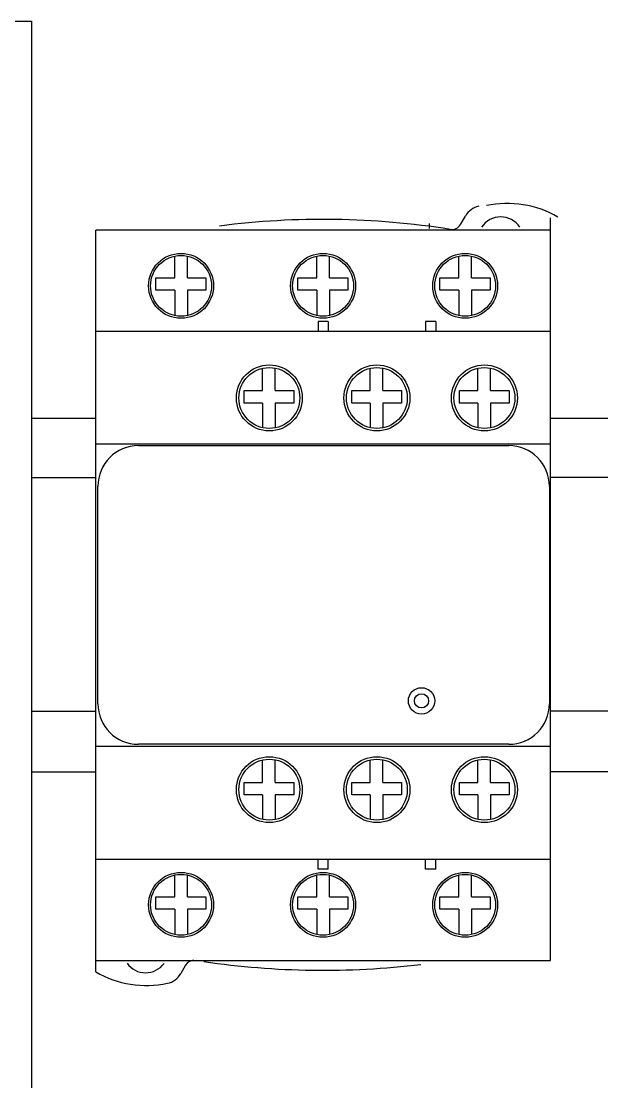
# Model space of a CAD drawing. Header units: millimetres. Extents: x -72 to 2978, y -1067 to 2817.
# Drawn here: x 256.4 to 313.6, y -650.6 to -546.1 of the extents above; entities that cross this region are included whole.
import ezdxf

# ---------------------------------------------------------------- set-up
doc = ezdxf.new("R2010")
doc.units = ezdxf.units.MM
doc.layers.add('00_COMPONENTS_1', color=7, linetype='Continuous')
doc.layers.add('03_AXES_1', color=7, linetype='Continuous')

msp = doc.modelspace()

# ---------------------------------------------------------------- linework, layer by layer
for p, q in [((234.9, -546.1), (257.4, -546.1)), ((257.4, -546.1), (257.4, -659.2)), ((257.4, -580.05), (257.4, -586.05))]:
    msp.add_line(p, q)
at = {"color": 6}
for p, q in [((257.4, -585.22), (263.74, -585.22)), ((308.54, -585.22), (308.54, -585.22)), ((308.54, -585.22), (314.88, -585.22)), ((257.4, -591.08), (263.74, -591.08)), ((314.88, -591.08), (308.54, -591.08)), ((257.4, -614.08), (263.74, -614.08)), ((314.88, -614.08), (308.54, -614.08)), ((257.4, -620.08), (263.74, -620.08)), ((314.88, -620.08), (308.54, -620.08))]:
    msp.add_line(p, q, dxfattribs=at)
at = {"layer": '00_COMPONENTS_1', "color": 7, "linetype": 'Continuous'}
for p, q in [((299.68, -566.13), (300.16, -565.3)), ((308.54, -638.68), (308.54, -565.47)), ((263.74, -639.79), (263.74, -566.68)), ((308.54, -566.68), (263.74, -566.68)), ((271.53, -571.38), (271.53, -569.24)), ((272.76, -571.38), (272.76, -569.25)), ((285.53, -571.38), (285.53, -569.24)), ((286.76, -571.38), (286.76, -569.25)), ((299.53, -571.38), (299.53, -569.24)), ((300.76, -571.38), (300.76, -569.25)), ((269.66, -572.61), (269.66, -571.38)), ((269.66, -571.38), (271.53, -571.38)), ((272.76, -571.38), (274.59, -571.38)), ((274.59, -571.38), (274.59, -572.61)), ((283.66, -572.61), (283.66, -571.38)), ((283.66, -571.38), (285.53, -571.38)), ((286.76, -571.38), (288.59, -571.38)), ((288.59, -571.38), (288.59, -572.61)), ((297.66, -572.61), (297.66, -571.38)), ((297.66, -571.38), (299.53, -571.38)), ((300.76, -571.38), (302.59, -571.38)), ((302.59, -571.38), (302.59, -572.61)), ((271.53, -572.61), (269.66, -572.61)), ((271.53, -572.61), (271.53, -575.12)), ((272.76, -572.61), (272.76, -575.12)), ((274.59, -572.61), (272.76, -572.61)), ((285.53, -572.61), (283.66, -572.61)), ((285.53, -572.61), (285.53, -575.12)), ((286.76, -572.61), (286.76, -575.12)), ((288.59, -572.61), (286.76, -572.61)), ((299.53, -572.61), (297.66, -572.61)), ((299.53, -572.61), (299.53, -575.12)), ((300.76, -572.61), (300.76, -575.12)), ((302.59, -572.61), (300.76, -572.61)), ((285.64, -575.68), (285.64, -576.68)), ((286.64, -575.68), (285.64, -575.68)), ((286.64, -575.68), (286.64, -576.68)), ((296.24, -575.68), (296.24, -576.68)), ((297.24, -575.68), (296.24, -575.68)), ((297.24, -575.68), (297.24, -576.68)), ((308.54, -576.68), (263.74, -576.68)), ((280.18, -582.51), (280.18, -580.3)), ((281.43, -582.51), (281.43, -580.29)), ((290.78, -582.51), (290.78, -580.3)), ((292.03, -582.51), (292.03, -580.29)), ((301.38, -582.51), (301.38, -580.3)), ((302.63, -582.51), (302.63, -580.29)), ((278.37, -583.75), (278.37, -582.51)), ((278.37, -582.51), (280.18, -582.51)), ((281.43, -582.51), (283.27, -582.51)), ((283.27, -582.51), (283.27, -583.75)), ((288.97, -583.75), (288.97, -582.51)), ((288.97, -582.51), (290.78, -582.51)), ((292.03, -582.51), (293.87, -582.51)), ((293.87, -582.51), (293.87, -583.75)), ((299.57, -583.75), (299.57, -582.51)), ((299.57, -582.51), (301.38, -582.51)), ((302.63, -582.51), (304.47, -582.51)), ((304.47, -582.51), (304.47, -583.75)), ((280.18, -583.75), (278.37, -583.75)), ((280.18, -583.75), (280.18, -586.16)), ((281.43, -583.75), (281.43, -586.17)), ((283.27, -583.75), (281.43, -583.75)), ((290.78, -583.75), (288.97, -583.75)), ((290.78, -583.75), (290.78, -586.16)), ((292.03, -583.75), (292.03, -586.17)), ((293.87, -583.75), (292.03, -583.75)), ((301.38, -583.75), (299.57, -583.75)), ((301.38, -583.75), (301.38, -586.16)), ((302.63, -583.75), (302.63, -586.17)), ((304.47, -583.75), (302.63, -583.75)), ((308.54, -587.78), (263.74, -587.78)), ((267.94, -587.93), (304.44, -587.93)), ((263.94, -613.36), (263.94, -591.93)), ((308.44, -591.93), (308.44, -613.36)), ((308.54, -617.58), (263.74, -617.58)), ((304.44, -617.36), (267.94, -617.36)), ((280.18, -621.11), (280.18, -618.9)), ((281.43, -621.11), (281.43, -618.89)), ((290.78, -621.11), (290.78, -618.9)), ((292.03, -621.11), (292.03, -618.89)), ((301.38, -621.11), (301.38, -618.9)), ((302.63, -621.11), (302.63, -618.89)), ((278.37, -621.11), (280.18, -621.11)), ((278.37, -622.35), (278.37, -621.11)), ((281.43, -621.11), (283.27, -621.11)), ((283.27, -621.11), (283.27, -622.35)), ((288.97, -621.11), (290.78, -621.11)), ((288.97, -622.35), (288.97, -621.11)), ((292.03, -621.11), (293.87, -621.11)), ((293.87, -621.11), (293.87, -622.35)), ((299.57, -621.11), (301.38, -621.11)), ((299.57, -622.35), (299.57, -621.11)), ((302.63, -621.11), (304.47, -621.11)), ((304.47, -621.11), (304.47, -622.35)), ((280.18, -622.35), (278.37, -622.35)), ((280.18, -622.35), (280.18, -624.76)), ((283.27, -622.35), (281.43, -622.35)), ((281.43, -622.35), (281.43, -624.77)), ((290.78, -622.35), (288.97, -622.35)), ((290.78, -622.35), (290.78, -624.76)), ((293.87, -622.35), (292.03, -622.35)), ((292.03, -622.35), (292.03, -624.77)), ((301.38, -622.35), (299.57, -622.35)), ((301.38, -622.35), (301.38, -624.76)), ((304.47, -622.35), (302.63, -622.35)), ((302.63, -622.35), (302.63, -624.77)), ((263.74, -628.68), (308.54, -628.68)), ((285.64, -629.68), (285.64, -628.68)), ((286.64, -629.68), (286.64, -628.68)), ((296.24, -629.68), (296.24, -628.68)), ((297.24, -629.68), (297.24, -628.68)), ((271.53, -632.38), (271.53, -630.24)), ((272.76, -632.38), (272.76, -630.25)), ((285.53, -632.38), (285.53, -630.24)), ((286.64, -629.68), (285.64, -629.68)), ((286.76, -632.38), (286.76, -630.25)), ((297.24, -629.68), (296.24, -629.68)), ((299.53, -632.38), (299.53, -630.24)), ((300.76, -632.38), (300.76, -630.25)), ((269.66, -632.38), (271.53, -632.38)), ((269.66, -633.61), (269.66, -632.38)), ((272.76, -632.38), (274.59, -632.38)), ((274.59, -632.38), (274.59, -633.61)), ((283.66, -632.38), (285.53, -632.38)), ((283.66, -633.61), (283.66, -632.38)), ((286.76, -632.38), (288.59, -632.38)), ((288.59, -632.38), (288.59, -633.61)), ((297.66, -632.38), (299.53, -632.38)), ((297.66, -633.61), (297.66, -632.38)), ((300.76, -632.38), (302.59, -632.38)), ((302.59, -632.38), (302.59, -633.61)), ((271.53, -633.61), (269.66, -633.61)), ((271.53, -633.61), (271.53, -636.12)), ((274.59, -633.61), (272.76, -633.61)), ((272.76, -633.61), (272.76, -636.12)), ((285.53, -633.61), (283.66, -633.61)), ((285.53, -633.61), (285.53, -636.12)), ((288.59, -633.61), (286.76, -633.61)), ((286.76, -633.61), (286.76, -636.12)), ((299.53, -633.61), (297.66, -633.61)), ((299.53, -633.61), (299.53, -636.12)), ((302.59, -633.61), (300.76, -633.61)), ((300.76, -633.61), (300.76, -636.12)), ((263.74, -638.68), (308.54, -638.68)), ((272.59, -639.13), (272.11, -639.96))]:
    msp.add_line(p, q, dxfattribs=at)
for centre, radius in [((272.14, -572.18), 3.2), ((272.14, -572.18), 3), ((286.14, -572.18), 3.2), ((286.14, -572.18), 3), ((300.14, -572.18), 3.2), ((300.14, -572.18), 3), ((280.84, -583.23), 3.25), ((291.44, -583.23), 3.25), ((302.04, -583.23), 3.25), ((280.84, -583.23), 3), ((291.44, -583.23), 3), ((302.04, -583.23), 3), ((295.84, -613.08), 1.3), ((295.84, -613.08), 0.7), ((280.84, -621.83), 3.25), ((291.44, -621.83), 3.25), ((302.04, -621.83), 3.25), ((280.84, -621.83), 3), ((291.44, -621.83), 3), ((302.04, -621.83), 3), ((272.14, -633.18), 3.2), ((272.14, -633.18), 3), ((286.14, -633.18), 3.2), ((286.14, -633.18), 3), ((300.14, -633.18), 3.2), ((300.14, -633.18), 3)]:
    msp.add_circle(centre, radius, dxfattribs=at)
for centre, radius, start, end in [((301.89, -566.3), 2, 101.8653, 150), ((304.29, -574.06), 10, 60, 101.8653), ((303.64, -567.63), 2.25, 33.3495, 146.5265), ((286.14, -645.63), 80, 80.9942, 97.3241), ((298.81, -565.63), 1, 260.9942, 330), ((267.94, -591.93), 4, 90, 180), ((304.44, -591.93), 4, 0, 90), ((267.94, -613.36), 4, 180, 270), ((304.44, -613.36), 4, 270, 0), ((268.64, -637.63), 2.25, 215.7424, 324.127), ((273.46, -639.63), 1, 95.8055, 150), ((286.14, -559.63), 80, 261.5489, 276.9102), ((268.74, -631.13), 10, 240, 281.8653), ((270.38, -638.96), 2, 281.8653, 330)]:
    msp.add_arc(centre, radius, start, end, dxfattribs=at)
at = {"layer": '03_AXES_1', "color": 254, "linetype": 'Continuous', "true_color": 0xf0ebaf}
msp.add_line((296.64, -566.52), (296.64, -566.03), dxfattribs=at)

doc.saveas('drawing.dxf')
